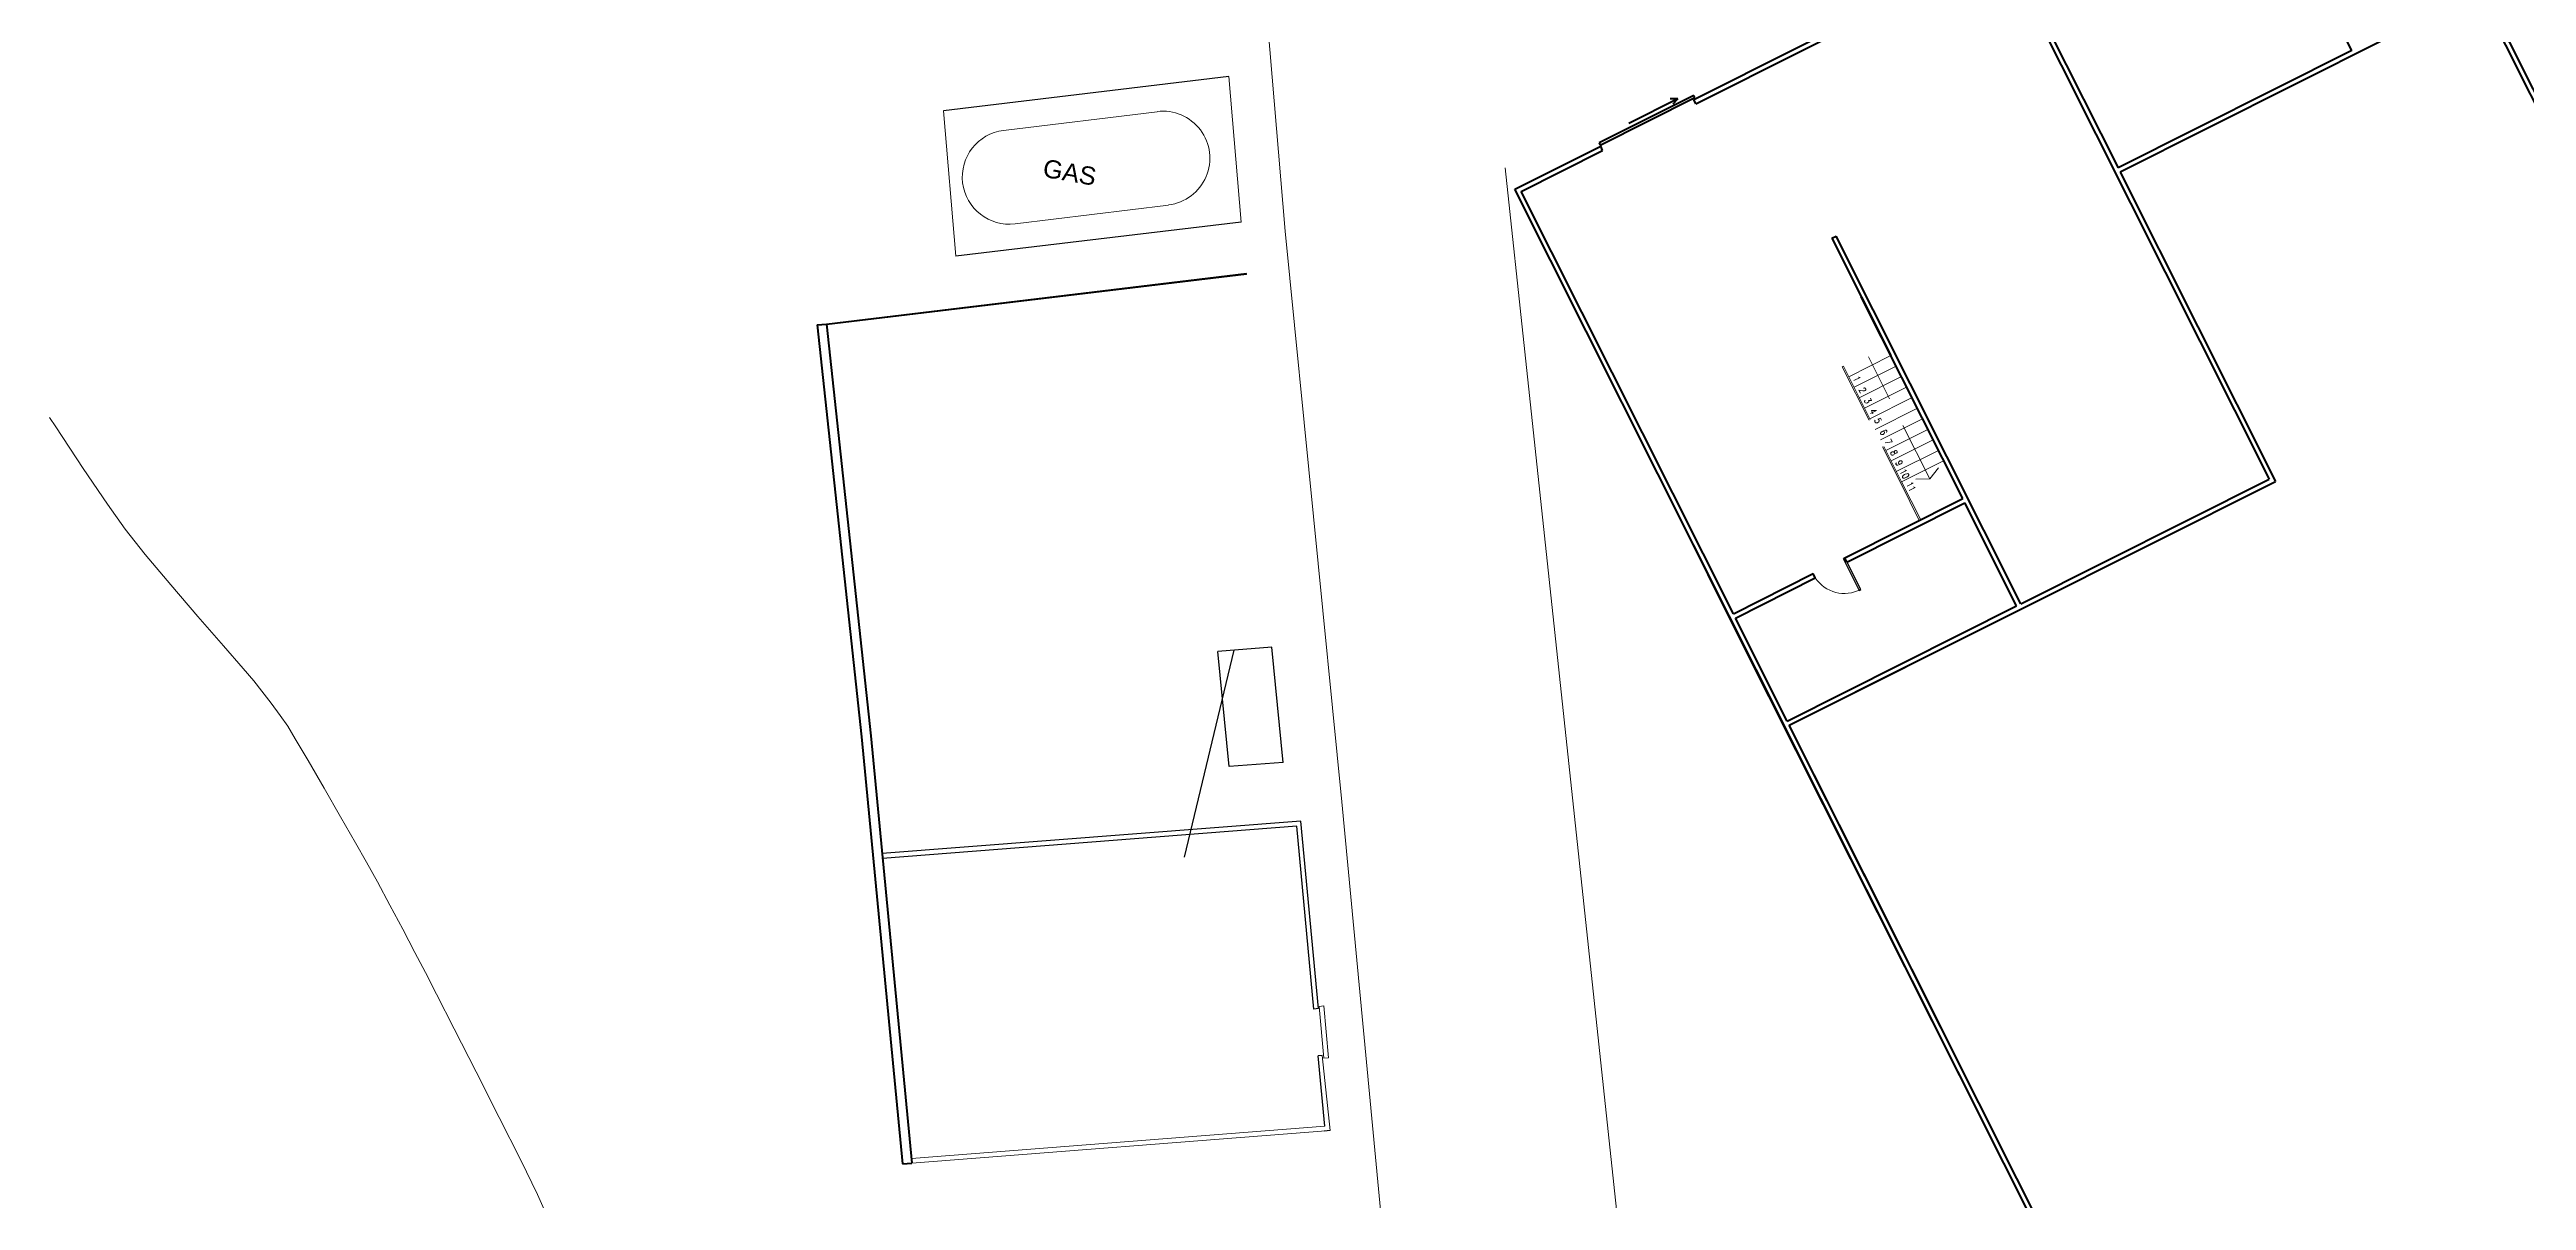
# Model space of a CAD drawing. Header units: inches. Extents: x 725.5 to 800.4, y -655.3 to -591.9.
# Drawn here: x 745.29 to 755.66, y -640.78 to -635.96 of the extents above; entities that cross this region are included whole.
import ezdxf

# ---------------------------------------------------------------- set-up
doc = ezdxf.new("R2010")
doc.units = ezdxf.units.IN
doc.header["$MEASUREMENT"] = 0
doc.linetypes.add('CONTINUA', pattern=[0])
doc.linetypes.add('HIDDEN', pattern=[0.375, 0.25, -0.125])
for name, color, linetype, lineweight in [('0.13', 109, 'Continuous', 13), ('ACHUTECH', 24, 'Continuous', 18), ('muro', 7, 'Continuous', 70)]:
    doc.layers.add(name, color=color, linetype=linetype, lineweight=lineweight)
for name, color, linetype in [('023_MUROS_2', 7, 'Continuous'), ('A_TEXTOLOCAL', 3, 'Continuous'), ('BENCINA', 7, 'Continuous'), ('DIBUJO', 2, 'Continuous'), ('PLANTA', 5, 'Continuous'), ('RETIC', 7, 'Continuous')]:
    doc.layers.add(name, color=color, linetype=linetype)
doc.styles.add('18', font='Romans.shx', dxfattribs={"width": 0.8, "height": 18})
doc.styles.add('TEXTO-100', font='romans.shx', dxfattribs={"height": 0.15})

msp = doc.modelspace()

# ---------------------------------------------------------------- linework, layer by layer
at = {"layer": '0.13', "color": 7, "linetype": 'HIDDEN'}
for p, q in [((752.798, -637.289), (752.793, -637.291)), ((752.793, -637.291), (753.036, -637.776)), ((752.798, -637.289), (753.041, -637.773)), ((752.82, -637.333), (752.996, -637.244)), ((752.842, -637.377), (753.018, -637.288)), ((753.159, -637.76), (752.902, -637.249)), ((752.864, -637.421), (753.04, -637.332)), ((752.886, -637.465), (753.062, -637.376)), ((752.908, -637.509), (753.085, -637.42)), ((752.931, -637.553), (753.107, -637.465)), ((752.953, -637.597), (753.129, -637.509)), ((752.975, -637.641), (753.151, -637.553)), ((752.997, -637.685), (753.173, -637.597)), ((753.019, -637.729), (753.195, -637.641)), ((753.041, -637.773), (753.217, -637.685)), ((753.159, -637.76), (753.195, -637.714)), ((753.115, -637.934), (753.036, -637.776)), ((753.121, -637.932), (753.041, -637.773)), ((753.159, -637.76), (753.1, -637.762))]:
    msp.add_line(p, q, dxfattribs=at)
at = {"layer": '023_MUROS_2', "color": 7, "lineweight": 50}
for p, q in [((756.816, -638.381), (755.289, -635.341)), ((754.925, -635.967), (754.659, -635.439)), ((752.171, -636.172), (753.485, -635.512)), ((752.18, -636.19), (753.466, -635.544)), ((753.466, -635.544), (754.579, -637.762)), ((753.466, -635.544), (754.579, -637.762)), ((753.483, -635.535), (753.947, -636.458)), ((755.458, -635.721), (753.956, -636.476)), ((756.807, -638.408), (755.458, -635.721)), ((754.925, -635.967), (753.947, -636.458)), ((752.18, -636.19), (752.171, -636.172)), ((751.422, -636.548), (751.782, -636.367)), ((751.79, -636.385), (751.782, -636.367)), ((751.449, -636.557), (751.79, -636.385)), ((753.942, -636.449), (753.947, -636.458)), ((753.956, -636.476), (754.606, -637.771)), ((753.956, -636.476), (754.606, -637.771)), ((752.319, -638.334), (751.422, -636.548)), ((752.337, -638.325), (751.449, -636.557)), ((752.749, -636.753), (752.767, -636.744)), ((752.749, -636.753), (752.996, -637.244)), ((753.54, -638.284), (752.767, -636.744)), ((753.297, -637.843), (752.872, -636.998)), ((753.54, -638.284), (754.579, -637.762)), ((753.549, -638.301), (754.606, -637.771)), ((752.804, -638.091), (753.297, -637.843)), ((752.812, -638.109), (753.306, -637.861)), ((753.522, -638.292), (753.306, -637.861)), ((752.812, -638.109), (752.804, -638.091)), ((752.337, -638.325), (752.671, -638.157)), ((752.346, -638.343), (752.68, -638.175)), ((752.68, -638.175), (752.671, -638.157)), ((755.048, -643.769), (752.319, -638.334)), ((752.545, -638.783), (752.319, -638.334)), ((752.562, -638.775), (752.346, -638.343)), ((752.562, -638.775), (753.522, -638.292)), ((752.571, -638.792), (753.549, -638.301)), ((752.571, -638.792), (753.124, -638.514)), ((755.057, -643.742), (752.571, -638.792)), ((753.212, -640.069), (752.571, -638.792)), ((752.987, -639.62), (752.571, -638.792))]:
    msp.add_line(p, q, dxfattribs=at)
at = {"layer": 'A_TEXTOLOCAL', "color": 7, "lineweight": 30}
for p, q in [((752.804, -638.091), (752.797, -638.094)), ((752.797, -638.094), (752.863, -638.227)), ((752.87, -638.223), (752.804, -638.091)), ((752.863, -638.227), (752.87, -638.223))]:
    msp.add_line(p, q, dxfattribs=at)
at = {"layer": 'ACHUTECH', "color": 7, "linetype": 'CONTINUA', "lineweight": 13, "ltscale": 500}
for p, q in [((750.322, -635.063), (750.461, -636.723)), ((750.277, -636.685), (750.225, -636.076)), ((749.083, -636.828), (749.031, -636.219)), ((749.925, -636.223), (749.283, -636.302)), ((749.973, -636.614), (749.331, -636.693)), ((750.461, -636.723), (750.698, -639.113)), ((750.3, -636.901), (750.3, -636.905)), ((750.698, -639.113), (751.021, -642.501)), ((750.603, -639.969), (750.623, -639.967)), ((750.623, -640.186), (750.603, -639.969)), ((750.642, -640.184), (750.623, -639.967)), ((750.616, -640.175), (750.649, -640.489)), ((750.623, -640.186), (750.642, -640.184)), ((750.627, -640.471), (748.897, -640.605)), ((750.649, -640.489), (748.899, -640.625))]:
    msp.add_line(p, q, dxfattribs=at)
msp.add_lwpolyline([(753.245, -645.777), (752.275, -644.733), (751.938, -641.667), (751.382, -636.458)], dxfattribs=at)
at = {"layer": 'ACHUTECH', "color": 7, "linetype": 'CONTINUA', "lineweight": 13, "ltscale": 500, "elevation": 7.885}
msp.add_lwpolyline([(747.371, -640.844), (747.332, -640.757), (747.262, -640.613), (747.172, -640.434), (747.076, -640.243), (746.984, -640.063), (746.909, -639.917), (746.863, -639.827), (746.819, -639.743), (746.768, -639.646), (746.714, -639.545), (746.662, -639.448), (746.616, -639.365), (746.57, -639.284), (746.508, -639.175), (746.439, -639.055), (746.372, -638.94), (746.318, -638.848), (746.287, -638.796), (746.255, -638.751), (746.218, -638.7), (746.179, -638.649), (746.145, -638.606), (746.101, -638.554), (746.018, -638.459), (745.911, -638.337), (745.797, -638.204), (745.69, -638.077), (745.607, -637.971), (745.532, -637.866), (745.431, -637.717), (745.317, -637.543), (745.29, -637.503)], dxfattribs=at)
at = {"layer": 'ACHUTECH', "color": 7, "linetype": 'CONTINUA', "lineweight": 13, "ltscale": 500}
for centre, radius, start, end in [((749.949, -636.418), 0.197, 277.0343, 97.0343), ((749.307, -636.497), 0.197, 97.0343, 277.0343), ((752.801, -638.095), 0.145, 213.2731, 298.2209)]:
    msp.add_arc(centre, radius, start, end, dxfattribs=at)
at = {"layer": 'BENCINA'}
for p, q in [((750.225, -636.076), (749.031, -636.219)), ((750.277, -636.685), (749.083, -636.828)), ((750.3, -636.901), (748.541, -637.112)), ((750.3, -636.905), (748.542, -637.116)), ((750.405, -638.465), (750.179, -638.483)), ((750.227, -638.965), (750.179, -638.483)), ((750.453, -638.948), (750.405, -638.465)), ((750.453, -638.948), (750.227, -638.965)), ((750.527, -639.193), (748.775, -639.329)), ((750.51, -639.214), (748.776, -639.349)), ((750.581, -639.98), (750.51, -639.214)), ((750.601, -639.978), (750.527, -639.193)), ((750.601, -639.978), (750.581, -639.98)), ((750.616, -640.175), (750.6, -640.176)), ((750.627, -640.471), (750.6, -640.176)), ((750.649, -640.489), (750.624, -640.491))]:
    msp.add_line(p, q, dxfattribs=at)
at = {"layer": 'DIBUJO', "color": 7, "lineweight": 40, "ltscale": 2}
for p, q in [((752.172, -636.155), (751.775, -636.354)), ((751.78, -636.363), (752.176, -636.164)), ((752.104, -636.169), (751.899, -636.272)), ((752.104, -636.169), (752.072, -636.169)), ((752.104, -636.169), (752.083, -636.192)), ((752.176, -636.164), (752.172, -636.155)), ((751.775, -636.354), (751.78, -636.363))]:
    msp.add_line(p, q, dxfattribs=at)
at = {"layer": 'muro'}
for p, q in [((748.502, -637.116), (748.541, -637.112)), ((748.86, -640.628), (748.899, -640.625))]:
    msp.add_line(p, q, dxfattribs=at)
for points in [[(748.502, -637.116), (748.688, -638.84), (748.86, -640.628)], [(748.541, -637.112), (748.727, -638.836), (748.899, -640.625)]]:
    msp.add_lwpolyline(points, dxfattribs=at)
at = {"layer": 'PLANTA'}
msp.add_lwpolyline([(751.422, -636.548), (751.803, -637.305), (752.37, -638.444), (754.991, -643.656)], dxfattribs=at)
at = {"layer": 'RETIC'}
msp.add_line((750.246, -638.478), (750.038, -639.344), dxfattribs=at)

# ---------------------------------------------------------------- texts
at = {"layer": '0.13', "color": 7, "linetype": 'HIDDEN', "style": '18', "width": 0.8}
for s, p in [('1', (752.837, -637.339)), ('2', (752.861, -637.387)), ('3', (752.883, -637.431)), ('4', (752.905, -637.476)), ('5', (752.925, -637.514)), ('6', (752.949, -637.563)), ('7', (752.969, -637.603)), ('8', (752.992, -637.649)), ('9', (753.014, -637.692)), ('10', (753.032, -637.728)), ('11', (753.059, -637.782))]:
    msp.add_text(s, height=0.0284, rotation=296.6614, dxfattribs=at).set_placement(p)
at = {"layer": 'A_TEXTOLOCAL', "color": 7, "insert": (749.676, -636.459), "char_height": 0.07571, "width": 2.4547, "attachment_point": 3, "rotation": 349.9871, "style": 'TEXTO-100'}
msp.add_mtext('{\\fArial|b0|i0|c0|p34;GAS}', dxfattribs=at)

doc.saveas('drawing.dxf')
